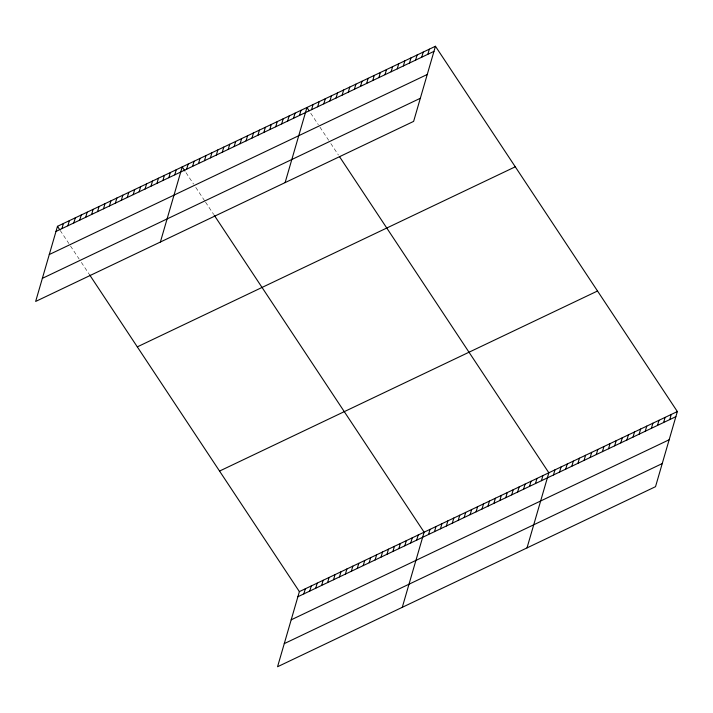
<?xml version="1.0" encoding="UTF-8"?>
<svg xmlns="http://www.w3.org/2000/svg" width="713" height="713" viewBox="0 0 713 713"><rect width="100%" height="100%" fill="white"/><g stroke="black" fill="none" stroke-linecap="round" stroke-linejoin="round"><path stroke-width="0.53" stroke-dasharray="3.56 2.67" d="M310.734 113.224L318.337 124.704M319.968 127.164L328.657 140.283M330.832 143.563L338.434 155.042M186.004 172.644L193.606 184.123M195.781 187.403L205.014 201.342M205.558 202.162L213.704 214.461M60.195 230.424L68.876 243.543M70.507 246.003L79.196 259.122M81.371 262.402L88.973 273.89"/><path stroke-width="1.07" d="M435.447 46.256L57.477 226.324L35.65 301.447L413.62 121.388L435.447 46.256L677.35 411.553L655.523 486.676L277.553 666.744L299.38 591.612L677.35 411.553M61.933 228.606L63.412 223.49M67.869 225.78L69.357 220.665M73.804 222.946L75.293 217.839M79.749 220.121L81.237 215.005M85.685 217.287L87.173 212.18M91.629 214.461L93.109 209.346M97.565 211.627L99.054 206.52M103.51 208.802L104.989 203.686M109.445 205.968L110.934 200.861M115.381 203.143L116.87 198.027M121.326 200.308L122.814 195.202M127.262 197.483L128.75 192.367M133.206 194.649L134.686 189.542M139.142 191.824L140.63 186.708M145.087 188.998L146.566 183.883M151.022 186.164L152.511 181.049M156.958 183.339L158.446 178.223M162.903 180.505L164.391 175.389M168.838 177.68L170.327 172.564M174.783 174.845L176.263 169.73M160.38 242.028L182.207 166.904L184.925 171.004M186.663 169.186L188.143 164.07M192.599 166.361L194.088 161.245M198.535 163.527L200.023 158.411M204.479 160.701L205.968 155.586M210.415 157.867L211.904 152.751M216.36 155.042L217.839 149.926M222.296 152.208L223.784 147.092M228.24 149.382L229.72 144.267M234.176 146.548L235.664 141.432M240.112 143.723L241.6 138.607M246.056 140.889L247.545 135.773M251.992 138.064L253.48 132.948M257.937 135.229L259.416 130.123M263.872 132.404L265.361 127.288M269.817 129.57L271.296 124.463M275.753 126.745L277.241 121.629M281.688 123.91L283.177 118.804M287.633 121.085L289.121 115.969M293.569 118.251L295.057 113.144M299.513 115.426L300.993 110.31M285.111 182.608L306.938 107.485L309.112 110.765M311.572 109.677L313.052 104.57M317.686 106.763L319.174 101.647M323.809 103.848L325.297 98.733M329.932 100.934L331.411 95.818M336.046 98.02L337.534 92.904M342.169 95.105L343.657 89.99M348.292 92.191L349.771 87.075M354.406 89.277L355.894 84.161M360.528 86.362L362.008 81.246M366.642 83.439L368.131 78.332M372.765 80.524L374.254 75.418M378.888 77.61L380.368 72.494M385.002 74.696L386.491 69.58M391.125 71.781L392.613 66.665M397.239 68.867L398.727 63.751M403.362 65.953L404.85 60.837M409.485 63.038L410.964 57.922M415.599 60.124L417.087 55.008M421.722 57.2L423.21 52.094M427.845 54.286L429.324 49.179M303.836 593.902L305.316 588.786M309.772 591.068L311.26 585.952M315.716 588.243L317.196 583.127M321.652 585.409L323.141 580.293M327.588 582.583L329.076 577.468M333.532 579.749L335.021 574.642M339.468 576.924L340.957 571.808M345.413 574.09L346.892 568.983M351.349 571.265L352.837 566.149M357.293 568.43L358.773 563.323M363.229 565.605L364.717 560.489M369.165 562.771L370.653 557.664M375.109 559.946L376.598 554.83M381.045 557.111L382.533 552.005M386.99 554.286L388.469 549.17M392.925 551.452L394.414 546.345M398.87 548.627L400.349 543.511M404.806 545.801L406.294 540.686M410.741 542.967L412.23 537.852M416.686 540.142L418.174 535.026M402.284 607.316L424.11 532.192L214.248 215.281M428.566 534.483L430.046 529.367M434.502 531.648L435.991 526.533M440.447 528.823L441.926 523.707M446.383 525.989L447.871 520.873M452.318 523.164L453.807 518.048M458.263 520.33L459.742 515.214M464.199 517.504L465.687 512.389M470.143 514.67L471.623 509.554M476.079 511.845L477.567 506.729M482.024 509.011L483.503 503.895M487.959 506.185L489.448 501.07M493.895 503.351L495.383 498.235M499.84 500.526L501.319 495.41M505.775 497.692L507.264 492.585M511.72 494.867L513.2 489.751M517.656 492.032L519.144 486.926M523.6 489.207L525.08 484.091M529.536 486.373L531.025 481.266M535.472 483.548L536.96 478.432M541.417 480.714L542.896 475.607M527.014 547.896L548.841 472.772L339.522 156.682M553.475 474.974L554.964 469.858M559.589 472.059L561.078 466.944M565.712 469.145L567.2 464.029M571.835 466.231L573.314 461.115M577.949 463.307L579.437 458.201M584.072 460.393L585.56 455.286M590.195 457.479L591.674 452.363M596.309 454.564L597.797 449.448M602.432 451.65L603.92 446.534M608.545 448.735L610.034 443.62M614.668 445.821L616.157 440.705M620.791 442.907L622.271 437.791M626.905 439.992L628.394 434.877M633.028 437.069L634.517 431.962M639.151 434.155L640.63 429.048M645.265 431.24L646.753 426.124M651.388 428.326L652.876 423.21M657.502 425.411L658.99 420.296M663.625 422.497L665.113 417.381M669.748 419.583L671.227 414.467M55.988 231.44L433.959 51.372M49.277 254.541L427.247 74.482M42.361 278.346L420.331 98.278M137.306 346.866L515.276 166.806M219.551 471.07L597.521 291.002M297.891 596.728L675.862 416.668M291.18 619.829L669.15 439.769M284.264 643.634L662.234 463.575M57.477 226.324L59.651 229.604M89.517 274.71L299.38 591.612"/></g></svg>
